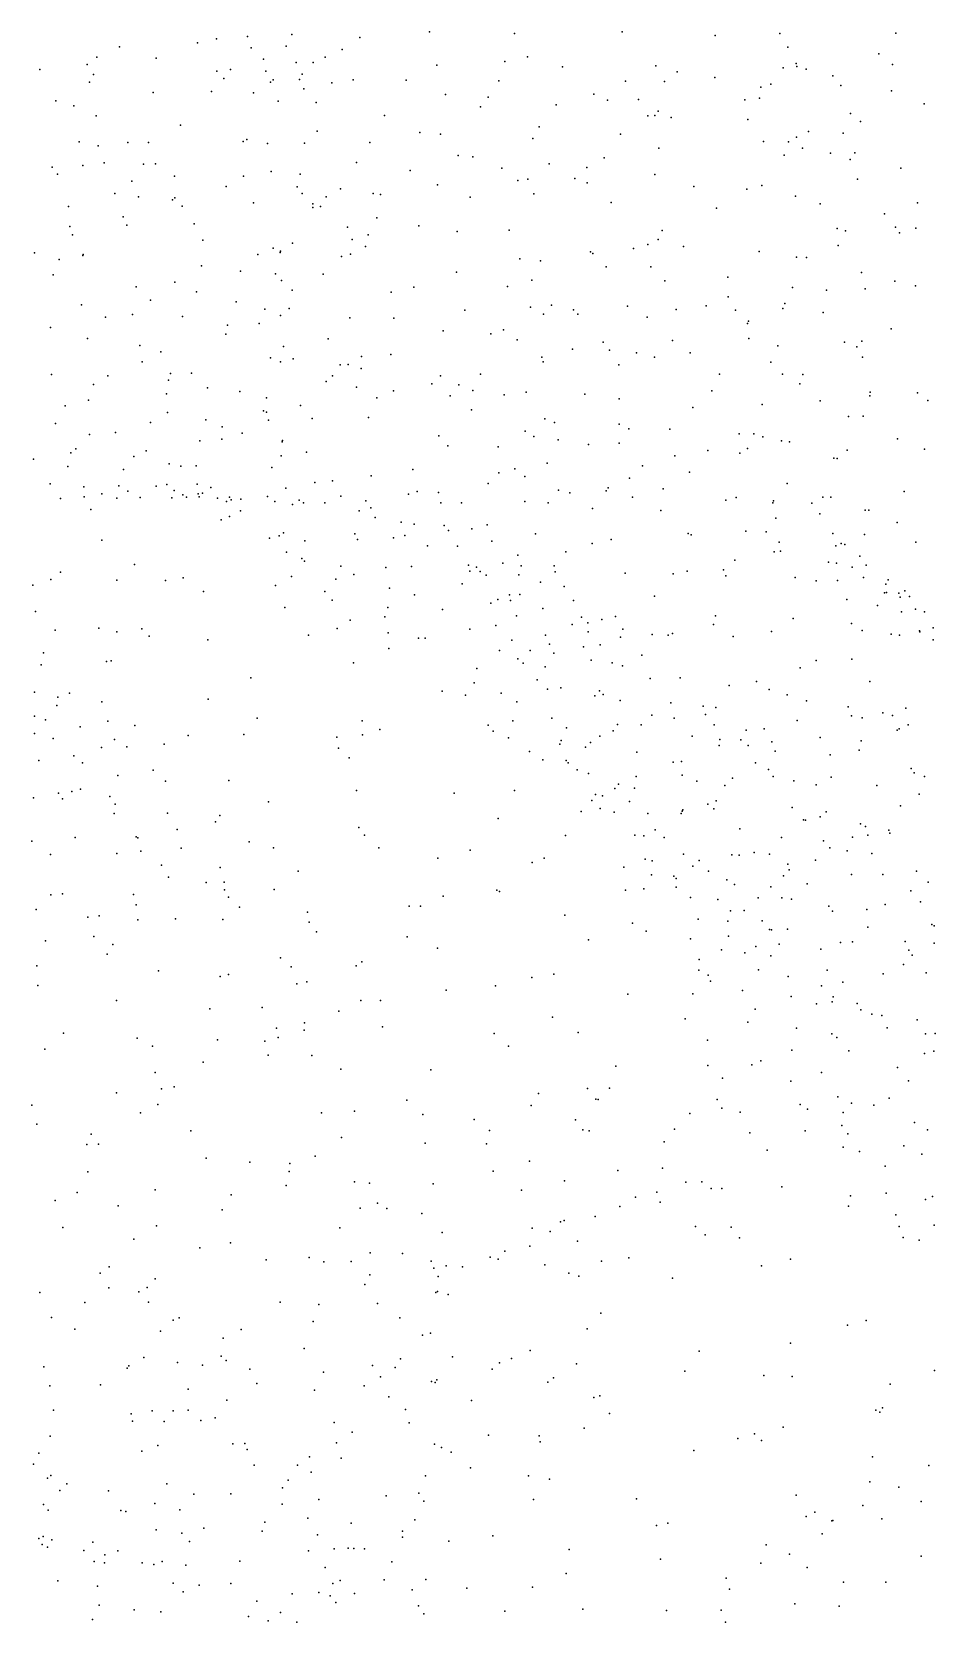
# Model space of a CAD drawing. Header units: metres. Extents: x -25 to 25, y -27.7 to 27.8.
# Drawn here: x -3.328 to -1.914, y -13.204 to -10.716 of the extents above; entities that cross this region are included whole.
import ezdxf

# ---------------------------------------------------------------- set-up
doc = ezdxf.new("R2010")
doc.units = ezdxf.units.M

msp = doc.modelspace()

# ---------------------------------------------------------------- linework, layer by layer
for p in [(-2.9212, -10.7205, 18.0944), (-2.7056, -10.7165, 17.4696), (-2.5727, -10.7189, 17.3255), (-2.4042, -10.7162, 21.5792), (-2.2586, -10.7218, -6.6188), (-2.1577, -10.7189, 21.7036), (-1.9758, -10.7181, 16.7801), (-3.191, -10.7396, 21.1076), (-3.069, -10.7336, 18.7063), (-3.0392, -10.7271, -11.2409), (-2.9908, -10.7236, 4.9868), (-2.9848, -10.7411, 18.5159), (-2.9303, -10.7389, 18.2714), (-2.8425, -10.7439, 17.7521), (-2.815, -10.7253, 10.8534), (-2.1448, -10.7402, 16.9397), (-3.2413, -10.7672, 5.1988), (-3.2266, -10.7558, 18.8908), (-3.1334, -10.7575, 18.7739), (-2.9654, -10.7588, -11.0859), (-2.9142, -10.7641, -10.1709), (-2.8877, -10.764, 17.9218), (-2.8689, -10.7557, 5.7763), (-2.6943, -10.7684, 21.4479), (-2.5881, -10.7624, -0.1216), (-2.5526, -10.7554, 21.5198), (-2.4976, -10.7709, 8.3311), (-2.3514, -10.7693, 17.1522), (-2.132, -10.766, 8.1654), (-2.131, -10.7704, 10.4961), (-2.0025, -10.7507, -6.5488), (-1.9813, -10.7674, 10.0091), (-3.3158, -10.775, 15.6686), (-3.2377, -10.795, -5.7616), (-3.2315, -10.7832, -5.5857), (-3.0388, -10.7778, 21.2149), (-3.0279, -10.7895, -9.3384), (-3.0174, -10.7752, 10.8171), (-2.9617, -10.7778, 18.4311), (-2.9545, -10.7949, -9.5933), (-2.9506, -10.7915, 21.2765), (-2.9093, -10.7909, 18.0379), (-2.905, -10.7827, -10.3526), (-2.8585, -10.796, 17.8217), (-2.8254, -10.7911, 5.0039), (-2.7422, -10.7921, 17.5557), (-2.5971, -10.7928, 10.8696), (-2.3991, -10.7934, 5.1979), (-2.3379, -10.7941, 5.729), (-2.3179, -10.7786, 21.5869), (-2.2593, -10.7877, 17.0818), (-2.152, -10.7728, 15.0023), (-2.1163, -10.7744, 21.7803), (-2.0745, -10.7853, 21.8644), (-3.138, -10.8114, 15.6499), (-3.0467, -10.8098, 18.6687), (-2.9813, -10.8115, 5.6589), (-2.9023, -10.8053, -6.3296), (-2.6809, -10.8145, 8.3791), (-2.6141, -10.8185, 21.4604), (-2.4486, -10.8138, 17.2648), (-2.3785, -10.8221, 0.0633), (-2.1892, -10.8198, 5.3254), (-2.1874, -10.8026, 17.0137), (-2.1714, -10.7981, 10.681), (-2.0622, -10.8002, 5.5954), (-1.9826, -10.8086, 22.0246), (-3.2905, -10.8244, 18.929), (-3.2625, -10.8321, 21.0129), (-2.9428, -10.8248, 18.3374), (-2.8829, -10.827, 21.3125), (-2.7761, -10.8469, 17.6586), (-2.6261, -10.8335, -6.5757), (-2.5074, -10.8302, 17.3292), (-2.4273, -10.8233, 15.2333), (-2.3481, -10.8406, 10.8334), (-2.212, -10.8225, 5.6377), (-2.047, -10.8442, 10.2356), (-1.9316, -10.8291, 16.746), (-3.2274, -10.8478, -5.3411), (-3.0954, -10.862, 21.1216), (-2.8818, -10.8717, 18.0204), (-2.5339, -10.8649, -0.2319), (-2.3639, -10.8474, 21.5443), (-2.3532, -10.8473, -0.914), (-2.3274, -10.8505, 8.2049), (-2.2078, -10.8533, -6.7087), (-2.1124, -10.8721, 5.4547), (-2.0312, -10.8567, 16.8462), (-3.2538, -10.8882, -8.9679), (-3.2243, -10.8944, -5.941), (-3.1781, -10.8895, 5.4394), (-3.1453, -10.8891, 8.3714), (-2.9975, -10.8878, 18.5365), (-2.9916, -10.8845, 21.1848), (-2.9595, -10.8908, 15.5885), (-2.9012, -10.8902, 18.2475), (-2.7991, -10.8895, 17.7579), (-2.721, -10.8736, 15.4696), (-2.6888, -10.8765, 5.0511), (-2.544, -10.883, 17.4011), (-2.4069, -10.8764, -6.7074), (-2.1829, -10.8879, 17.0395), (-2.144, -10.8884, 21.6907), (-2.1314, -10.8811, 14.8798), (-2.0583, -10.8745, 21.8723), (-3.2148, -10.9211, 10.6384), (-2.8199, -10.9209, 17.8681), (-2.661, -10.9097, 21.3775), (-2.6378, -10.9116, 17.5172), (-2.4324, -10.9132, 17.3197), (-2.3467, -10.8981, 15.0857), (-2.1508, -10.9091, -1.1155), (-2.1221, -10.8984, 8.041), (-2.078, -10.9063, 0.18), (-2.0474, -10.9161, 10.4422), (-2.0402, -10.9056, -6.6908), (-3.2961, -10.928, 20.9371), (-3.2882, -10.9389, -5.1319), (-3.2485, -10.9252, 18.9429), (-3.1535, -10.9232, -11.3938), (-3.1345, -10.9229, -9.1229), (-3.1046, -10.9422, 21.0513), (-2.9971, -10.9419, 8.3753), (-2.9538, -10.9349, 18.4442), (-2.9083, -10.9389, -10.1625), (-2.7358, -10.9333, 21.3244), (-2.5926, -10.9295, 15.3074), (-2.5518, -10.9465, 5.7999), (-2.5184, -10.9225, 8.2922), (-2.4782, -10.9457, -0.6143), (-2.4596, -10.9286, 10.9093), (-2.3532, -10.9392, 21.5202), (-2.0358, -10.9466, 14.6662), (-1.9683, -10.9294, 16.7719), (-3.1983, -10.969, 4.9215), (-3.1717, -10.9499, 18.8649), (-3.0238, -10.9582, 18.6215), (-2.9131, -10.9585, -9.9948), (-2.9053, -10.9692, -10.3355), (-2.8448, -10.9616, 18.053), (-2.7939, -10.9692, 5.9639), (-2.7826, -10.9708, 17.7938), (-2.6935, -10.9554, 17.6203), (-2.5674, -10.949, 21.3994), (-2.5423, -10.9697, 17.4644), (-2.4591, -10.9524, 5.237), (-2.2921, -10.9584, 0.0404), (-2.2089, -10.9626, 17.0918), (-2.1859, -10.9564, 21.6258), (-3.2707, -10.9897, 8.3363), (-3.161, -10.9741, 5.6389), (-3.1078, -10.9788, 18.7845), (-3.1044, -10.9758, 15.5724), (-3.0929, -10.9892, 5.8177), (-2.9813, -10.9838, -11.0736), (-2.8884, -10.9852, 21.1811), (-2.8882, -10.991, 18.3212), (-2.8762, -10.9894, 15.4835), (-2.8675, -10.9745, 18.2246), (-2.6421, -10.9749, 10.9011), (-2.4213, -10.9834, 21.4497), (-2.2567, -10.9922, 17.1666), (-2.133, -10.9733, 21.7261), (-2.0943, -10.9853, 21.8034), (-1.9419, -10.9835, 22.0408), (-3.2689, -11.0208, -5.822), (-3.1852, -11.0055, -6.0658), (-3.1796, -11.0187, 20.9552), (-3.0739, -11.0168, 21.0203), (-2.788, -11.0072, 17.871), (-2.7225, -11.0199, 17.7268), (-1.9934, -11.0011, 21.9703), (-3.2643, -11.0338, 18.9932), (-3.0604, -11.0419, -9.2359), (-2.8339, -11.022, 10.8434), (-2.8268, -11.0413, 18.1562), (-2.8015, -11.034, 17.9785), (-2.6626, -11.0284, 21.2856), (-2.5813, -11.0263, -6.6747), (-2.3479, -11.041, -6.7642), (-2.3414, -11.0271, -1.0837), (-2.0678, -11.0237, 16.8831), (-2.0547, -11.0277, 21.8799), (-1.9764, -11.022, 10.5406), (-1.9703, -11.0308, 7.8717), (-1.9447, -11.0232, 10.3406), (-3.3238, -11.0617, 4.9023), (-3.2485, -11.0662, 20.879), (-3.248, -11.0646, -11.4597), (-2.9746, -11.0644, 18.546), (-2.9503, -11.0549, -9.5314), (-2.9395, -11.0612, 18.4596), (-2.9389, -11.0595, 6.0314), (-2.9202, -11.0468, 21.1059), (-2.8433, -11.0675, 4.9827), (-2.8295, -11.064, 21.1539), (-2.8061, -11.052, -6.5314), (-2.4539, -11.0602, 21.3977), (-2.4501, -11.0629, 17.45), (-2.3866, -11.0554, 5.3605), (-2.3642, -11.0488, 5.5965), (-2.308, -11.0521, 17.2701), (-2.1896, -11.06, 17.1094), (-2.1314, -11.0686, 10.8641), (-2.1155, -11.0694, 21.7709), (-2.0661, -11.0505, 14.5185), (-3.2852, -11.0726, -5.5911), (-3.0627, -11.0823, 18.7523), (-3.0018, -11.0907, 18.6366), (-2.9466, -11.0948, -10.9417), (-2.872, -11.0955, 18.3557), (-2.6637, -11.0921, 17.7227), (-2.5643, -11.0716, 15.1027), (-2.5319, -11.0747, 17.5405), (-2.4295, -11.0841, 14.9129), (-2.3592, -11.0839, 17.3674), (-2.0299, -11.0929, 21.9275), (-3.2947, -11.0965, -5.3856), (-3.1648, -11.1151, 18.9548), (-3.1042, -11.1076, 18.8418), (-2.9376, -11.1054, 21.0365), (-2.9207, -11.1203, -9.9799), (-2.7305, -11.1158, 15.2248), (-2.5839, -11.1144, 17.64), (-2.5454, -11.1047, 5.7129), (-2.3376, -11.1058, 21.4935), (-2.2387, -11.1002, 21.5954), (-2.1378, -11.1161, 17.0235), (-2.0843, -11.1204, 0.1652), (-2.0238, -11.1184, 16.8327), (-1.9774, -11.1064, 21.9972), (-1.945, -11.1136, 16.7381), (-3.2504, -11.1433, 19.0712), (-3.1424, -11.1359, -9.135), (-3.0705, -11.1229, -11.1923), (-3.0083, -11.1385, 20.9551), (-2.7659, -11.1237, 21.1434), (-2.5146, -11.1438, 17.5937), (-2.3959, -11.1452, 21.4339), (-2.2726, -11.1451, 17.3079), (-2.2381, -11.131, -0.0152), (-2.1497, -11.1413, -1.2156), (-3.2131, -11.1627, 10.5442), (-3.1706, -11.1586, 20.8351), (-3.0922, -11.1614, 20.8776), (-2.9637, -11.1499, 15.3622), (-2.9387, -11.1602, -9.6515), (-2.9255, -11.1489, -10.4954), (-2.8306, -11.1635, 21.0564), (-2.7615, -11.1643, 18.1907), (-2.6507, -11.1514, 21.204), (-2.5479, -11.1468, 5.2603), (-2.5275, -11.158, 21.3388), (-2.4804, -11.1509, -6.7496), (-2.4734, -11.1579, -0.9748), (-2.3652, -11.1624, 14.7109), (-2.3195, -11.1506, -0.1808), (-2.2268, -11.1518, 8.0755), (-2.2067, -11.1689, 17.2122), (-2.1526, -11.1489, 21.7271), (-2.0899, -11.1555, 16.9216), (-3.2987, -11.179, -8.9526), (-3.0243, -11.1894, -11.0425), (-3.0219, -11.175, 18.7355), (-2.9726, -11.1726, 4.9621), (-2.6843, -11.1841, 17.9544), (-2.6099, -11.1886, 17.7673), (-2.5897, -11.1825, 8.292), (-2.2081, -11.1724, 21.649), (-1.9834, -11.1808, 16.7855), (-3.2409, -11.1959, 20.7386), (-3.1591, -11.2067, 19.0402), (-3.1263, -11.217, 4.9493), (-2.9341, -11.2083, 20.9383), (-2.8643, -11.1965, -6.4916), (-2.5684, -11.1979, 14.8557), (-2.4817, -11.2129, 11.008), (-2.4342, -11.2018, -0.4433), (-2.4242, -11.2143, 8.2067), (-2.3818, -11.2186, 17.5394), (-2.3252, -11.1991, 11.0381), (-2.2979, -11.2186, 21.5571), (-2.2059, -11.1962, -6.7785), (-2.1604, -11.2072, 17.1222), (-2.0562, -11.2017, 7.9436), (-2.0367, -11.2088, 21.9451), (-2.0292, -11.2003, -6.7408), (-3.1557, -11.2325, 20.7554), (-2.9545, -11.226, -10.6311), (-2.9392, -11.2327, -9.8245), (-2.9193, -11.2279, 18.5717), (-2.8458, -11.2372, 18.4596), (-2.833, -11.2364, 5.9622), (-2.8125, -11.243, 10.838), (-2.812, -11.2239, 18.3804), (-2.7662, -11.2212, 18.2963), (-2.5299, -11.225, 17.7163), (-2.5279, -11.2326, 5.4746), (-2.4095, -11.2372, 21.4221), (-2.3536, -11.2251, 21.4848), (-2.1716, -11.2331, 21.7224), (-2.0281, -11.2252, 10.9712), (-3.2971, -11.2521, -5.5548), (-3.2314, -11.2679, -11.3333), (-3.2094, -11.2546, 20.6838), (-3.1142, -11.2613, 8.3589), (-3.1109, -11.2509, 15.3393), (-3.0784, -11.2504, 20.7914), (-2.8674, -11.263, 20.9125), (-2.8577, -11.2544, 15.0903), (-2.702, -11.2671, 18.2357), (-2.6887, -11.2542, 21.0831), (-2.6599, -11.2683, 5.2398), (-2.6258, -11.2516, 10.9557), (-2.2519, -11.2518, -1.2855), (-2.1535, -11.2516, 0.0428), (-2.1261, -11.2669, 21.8229), (-2.1216, -11.2522, 17.0116), (-3.2397, -11.2922, -9.055), (-3.1176, -11.2824, -9.2189), (-3.0533, -11.273, 18.9156), (-3.0024, -11.2791, 15.2161), (-2.9608, -11.2889, 18.6804), (-2.82, -11.2721, 5.0562), (-2.7884, -11.289, 14.8472), (-2.7623, -11.278, 20.99), (-2.6732, -11.2855, 14.7429), (-2.6382, -11.2772, 18.0733), (-2.5891, -11.2841, 21.1764), (-2.5543, -11.2801, 17.8572), (-2.4628, -11.2832, 17.7239), (-2.4088, -11.2903, -1.2808), (-2.2639, -11.2779, 17.4373), (-2.0944, -11.2937, -1.298), (-2.0166, -11.2859, 14.3112), (-2.0159, -11.2798, 0.2396), (-1.9421, -11.2808, 22.0618), (-1.9257, -11.2931, 16.74), (-3.2758, -11.3014, 5.7093), (-3.1158, -11.3115, -6.1781), (-2.9658, -11.309, -6.3786), (-2.961, -11.311, -10.2258), (-2.9074, -11.3006, 20.8399), (-2.8011, -11.3196, 18.4883), (-2.6398, -11.3076, 5.741), (-2.2937, -11.304, 17.5342), (-2.1852, -11.2994, 8.0372), (-2.0502, -11.3181, 16.9102), (-2.0269, -11.3177, 21.9692), (-3.2912, -11.3287, 10.4087), (-3.1973, -11.3431, 20.5444), (-3.1425, -11.3272, 20.6248), (-3.0556, -11.3233, 19.0138), (-3.03, -11.3344, 20.7), (-2.9987, -11.3441, 18.8803), (-2.9578, -11.3238, -9.9796), (-2.8893, -11.321, 18.6085), (-2.5562, -11.341, -0.9401), (-2.5251, -11.3216, 17.9243), (-2.5102, -11.3274, 21.2929), (-2.4087, -11.3302, 11.0773), (-2.3936, -11.3372, 17.728), (-2.3297, -11.3379, 21.526), (-3.2591, -11.3685, 19.39), (-3.238, -11.346, 19.3075), (-3.0654, -11.3562, 19.0941), (-3.031, -11.3533, -10.8065), (-2.9365, -11.3576, 18.7344), (-2.9356, -11.3553, 14.9039), (-2.691, -11.3481, 21.0151), (-2.6773, -11.364, 18.3765), (-2.5985, -11.3657, 21.1115), (-2.5427, -11.3491, 18.1188), (-2.5045, -11.3544, 18.009), (-2.4569, -11.3617, 17.896), (-2.4089, -11.3599, 21.4214), (-2.2212, -11.3449, 21.6734), (-2.2083, -11.3682, 17.533), (-2.1982, -11.3453, 17.444), (-2.1843, -11.35, -0.0975), (-2.1547, -11.356, 17.3152), (-2.1421, -11.3577, 21.7983), (-1.9734, -11.3529, 16.8252), (-1.9309, -11.3691, 11.0894), (-3.3253, -11.3849, 20.3113), (-3.267, -11.3747, 20.4021), (-3.1684, -11.3805, 19.3519), (-3.1491, -11.3715, 19.2513), (-3.1132, -11.3921, 15.152), (-2.9377, -11.3793, 20.7013), (-2.8982, -11.3737, 8.3785), (-2.5214, -11.3909, 18.2217), (-2.322, -11.3794, 17.7074), (-2.2704, -11.371, 17.6269), (-2.2199, -11.3755, 14.3831), (-2.0731, -11.3834, 21.9165), (-2.0679, -11.3839, 16.9965), (-2.0521, -11.3707, 7.9499), (-3.2718, -11.396, 19.4694), (-3.1846, -11.4009, 20.4021), (-3.0947, -11.3956, 5.028), (-3.0711, -11.395, 20.5561), (-2.9523, -11.398, 18.8307), (-2.8576, -11.4187, -6.4484), (-2.7972, -11.4107, 18.5879), (-2.7317, -11.4008, 10.8905), (-2.5975, -11.4061, -1.254), (-2.5723, -11.4, 18.2941), (-2.5563, -11.4118, -0.7799), (-2.3929, -11.4143, 14.4911), (-2.3724, -11.3951, 17.8267), (-2.299, -11.4052, 21.5739), (-3.2992, -11.4231, 19.5614), (-3.2469, -11.4281, 20.1604), (-3.2464, -11.4437, 19.9851), (-3.2186, -11.4388, 20.0711), (-3.1918, -11.4262, 5.7924), (-3.1778, -11.4348, 19.639), (-3.1336, -11.427, -11.0097), (-3.1169, -11.4246, 19.4925), (-3.1053, -11.434, 20.3307), (-3.0919, -11.4407, 19.5928), (-3.0863, -11.444, 19.7335), (-3.0692, -11.4238, 19.3478), (-3.0677, -11.4391, -10.6556), (-3.0664, -11.4439, 19.9169), (-3.0609, -11.4377, 14.9562), (-3.0482, -11.4291, 20.4257), (-3.0189, -11.4443, 20.3194), (-2.9594, -11.4431, 19.9473), (-2.9305, -11.4301, 20.5531), (-2.885, -11.4212, 20.6265), (-2.8443, -11.4426, 19.9577), (-2.7388, -11.4396, 5.3284), (-2.7251, -11.4354, 20.8335), (-2.6915, -11.4369, 20.915), (-2.6138, -11.4227, 14.597), (-2.504, -11.4332, -1.376), (-2.4859, -11.4376, 21.3191), (-2.4295, -11.4345, 8.225), (-2.4259, -11.4297, 18.1697), (-2.3883, -11.444, 21.4576), (-2.3398, -11.4314, 17.9388), (-2.1459, -11.4227, 17.4365), (-2.0903, -11.4442, 11.2469), (-2.0777, -11.4443, 17.0962), (-1.963, -11.4355, 16.8561), (-3.2832, -11.4464, 19.7739), (-3.2356, -11.4634, 5.0706), (-3.1951, -11.4457, 19.8751), (-3.1586, -11.4447, 10.5316), (-3.1088, -11.4454, 20.0539), (-3.0373, -11.4455, 20.225), (-3.0235, -11.451, -10.0599), (-3.0162, -11.4482, -6.2729), (-3.0015, -11.4654, 19.2203), (-3.001, -11.4473, 20.0619), (-2.9477, -11.4512, 20.1299), (-2.92, -11.4558, 20.2374), (-2.9097, -11.4491, 20.0434), (-2.9029, -11.4533, 20.4204), (-2.8694, -11.4533, 19.824), (-2.8161, -11.4658, 20.4189), (-2.8054, -11.45, 20.6104), (-2.7975, -11.4611, 20.1334), (-2.6878, -11.4528, 8.354), (-2.6555, -11.4528, -1.0173), (-2.5567, -11.4511, -6.6348), (-2.5201, -11.4529, 11.0635), (-2.4505, -11.462, 18.3011), (-2.3435, -11.4648, 18.1873), (-2.2422, -11.4489, -6.7173), (-2.2258, -11.4445, 17.7996), (-2.1685, -11.4531, -1.411), (-2.1672, -11.45, 17.6907), (-2.1072, -11.4538, 17.3507), (-2.0239, -11.4643, 0.238), (-2.0181, -11.4647, 16.9457), (-3.0317, -11.4794, 8.4031), (-3.0188, -11.4746, -9.7935), (-2.791, -11.4759, 19.7642), (-2.7499, -11.4834, 20.5126), (-2.7297, -11.4864, 20.2881), (-2.6828, -11.4886, 18.5602), (-2.6395, -11.4937, 20.0914), (-2.6155, -11.4877, 19.9734), (-2.1638, -11.4769, 17.8771), (-2.0947, -11.4702, 0.0675), (-1.974, -11.4837, 22.033), (-3.2184, -11.5115, -9.1904), (-2.9562, -11.5085, 19.3383), (-2.9412, -11.5046, 19.4422), (-2.9344, -11.5, 19.5322), (-2.9009, -11.5125, 18.9205), (-2.8226, -11.5015, 14.6663), (-2.8187, -11.5102, 19.6618), (-2.7619, -11.5079, 5.876), (-2.7444, -11.5044, 18.6459), (-2.6759, -11.4962, 20.7753), (-2.608, -11.5131, 20.9491), (-2.5397, -11.5016, 21.2308), (-2.451, -11.5168, 21.3591), (-2.4212, -11.5102, 18.3769), (-2.3011, -11.5011, -0.3407), (-2.2961, -11.5033, 21.5821), (-2.2107, -11.4975, 21.6973), (-2.1787, -11.4983, 18.0323), (-2.1587, -11.5145, -0.104), (-2.0747, -11.5008, 17.5458), (-2.0615, -11.5164, 17.314), (-2.056, -11.518, 17.1941), (-2.025, -11.5027, 17.0359), (-1.9448, -11.5147, 16.8996), (-2.9295, -11.53, 19.1315), (-2.9054, -11.5402, 5.1316), (-2.7087, -11.5203, 5.5009), (-2.662, -11.5207, -0.8286), (-2.5675, -11.5347, 20.0468), (-2.4925, -11.5295, 18.4682), (-2.2279, -11.5426, 8.1139), (-2.1665, -11.5296, 18.1556), (-2.1566, -11.5284, 21.7675), (-2.0697, -11.5201, 17.7814), (-2.0321, -11.5367, 17.6505), (-3.2835, -11.5615, -5.8028), (-3.1675, -11.5493, 8.4249), (-2.922, -11.5683, -6.3193), (-2.9016, -11.5443, 19.0428), (-2.8444, -11.552, 18.867), (-2.8244, -11.5652, 5.2938), (-2.7743, -11.5542, -6.4633), (-2.7338, -11.5527, 18.7239), (-2.6448, -11.5504, 18.6051), (-2.6426, -11.5601, 20.5803), (-2.6324, -11.5539, 10.9857), (-2.6264, -11.5603, 20.4634), (-2.6173, -11.5664, 20.7639), (-2.5911, -11.5473, 20.2454), (-2.5662, -11.5659, 19.8639), (-2.5625, -11.5516, 21.1237), (-2.5106, -11.5517, -0.565), (-2.5091, -11.5609, 8.2983), (-2.3994, -11.5633, 21.4192), (-2.3244, -11.5642, 18.4005), (-2.3027, -11.56, -1.5318), (-2.2454, -11.5581, 21.6312), (-2.2419, -11.5672, 18.347), (-2.0815, -11.5458, 18.0155), (-2.0686, -11.5473, -6.6213), (-2.0443, -11.5536, 17.8826), (-2.0224, -11.5508, 11.3974), (-3.3268, -11.5816, 15.3025), (-3.2986, -11.5732, 10.2551), (-3.1952, -11.5738, -11.0385), (-3.1192, -11.5744, -10.1893), (-3.0914, -11.5704, 14.7899), (-3.0596, -11.592, -6.1596), (-2.9468, -11.5823, 5.9671), (-2.8697, -11.5918, 19.338), (-2.8521, -11.5725, 19.4615), (-2.7685, -11.5865, 19.5771), (-2.6546, -11.5799, 19.7141), (-2.5322, -11.5773, 20.1598), (-2.4952, -11.5837, 18.5427), (-2.1337, -11.5701, 18.2529), (-2.1005, -11.5751, 21.8377), (-2.0671, -11.5745, 18.1176), (-2.0265, -11.5701, -1.479), (-1.9915, -11.5805, 17.1215), (-1.9905, -11.5932, 17.4262), (-1.9878, -11.5733, 17.7148), (-1.9619, -11.5906, 22.0023), (-2.9323, -11.6166, 10.6838), (-2.8583, -11.6055, 19.1585), (-2.7708, -11.617, 18.8884), (-2.729, -11.597, 18.8052), (-2.61, -11.6098, -6.5298), (-2.5987, -11.6045, 20.6632), (-2.5806, -11.5968, 20.3919), (-2.579, -11.6059, -1.554), (-2.5643, -11.5965, 18.6047), (-2.4806, -11.606, 19.9111), (-2.3538, -11.5992, 18.4888), (-2.0524, -11.6045, 18.2254), (-2.0048, -11.6135, 8.009), (-1.9936, -11.5939, 17.3191), (-1.9711, -11.5941, 17.574), (-1.9691, -11.6008, -6.5155), (-1.9545, -11.5995, 17.7926), (-3.3225, -11.6231, 10.0968), (-2.8299, -11.6367, 19.2787), (-2.7756, -11.6315, 19.4696), (-2.6855, -11.62, 19.6167), (-2.5695, -11.6296, 21.0492), (-2.5286, -11.6186, 21.1874), (-2.4824, -11.6432, 11.1789), (-2.4681, -11.6319, 20.1816), (-2.4579, -11.6408, 18.6191), (-2.4358, -11.6353, 20.0544), (-2.4145, -11.6311, -6.5851), (-2.258, -11.63, 21.5893), (-2.1365, -11.6342, 18.3951), (-2.0455, -11.6417, 0.1824), (-1.9673, -11.6238, 18.1062), (-1.9449, -11.6194, 17.9715), (-1.9313, -11.6236, 17.0671), (-3.2914, -11.6521, -11.3031), (-3.2231, -11.6489, 14.9877), (-3.1951, -11.6547, -10.668), (-3.156, -11.65, 5.1334), (-3.1444, -11.6615, -9.9484), (-3.0528, -11.6673, 8.4757), (-2.8952, -11.6603, -1.1374), (-2.8505, -11.6498, -0.961), (-2.7705, -11.6563, 8.4248), (-2.7229, -11.6648, 18.9511), (-2.7126, -11.6647, 14.6576), (-2.6425, -11.6505, 18.7905), (-2.6021, -11.6447, 19.6675), (-2.5769, -11.6679, 20.8648), (-2.5244, -11.6603, 18.6957), (-2.4572, -11.655, -1.655), (-2.4069, -11.6631, 19.8779), (-2.4034, -11.6509, 21.3892), (-2.3573, -11.6591, -0.3605), (-2.3323, -11.6599, 8.25), (-2.3252, -11.6576, 21.5011), (-2.2612, -11.6435, 11.4093), (-2.2307, -11.6624, 18.5213), (-2.1704, -11.6543, 21.6902), (-2.0286, -11.6525, 14.2746), (-1.9833, -11.6584, 21.9536), (-1.9703, -11.6602, 18.2548), (-1.9387, -11.6532, 17.1584), (-1.9384, -11.6547, 17.2689), (-1.9175, -11.6671, 17.4132), (-1.9173, -11.6485, 17.5349), (-3.31, -11.6879, -5.8912), (-2.7696, -11.681, 19.1807), (-2.5962, -11.6838, -0.5636), (-2.5481, -11.6838, 20.565), (-2.5177, -11.674, 20.4342), (-2.5111, -11.688, 19.6797), (-2.4646, -11.6785, 21.2932), (-2.4386, -11.6752, 19.7828), (-2.3734, -11.6913, 20.0963), (-3.3136, -11.7065, -9.219), (-3.2115, -11.7014, 8.4882), (-3.204, -11.7003, -10.1248), (-2.8245, -11.7035, 5.4049), (-2.6316, -11.7123, 18.8963), (-2.5673, -11.6972, 20.7783), (-2.5592, -11.7039, 20.9765), (-2.5246, -11.7096, 21.1214), (-2.4525, -11.6994, 18.7284), (-2.4197, -11.7035, 20.2531), (-2.4037, -11.7078, 11.3077), (-2.1254, -11.7114, 8.1452), (-2.1008, -11.6995, 18.4543), (-2.0449, -11.6978, 21.8556), (-2.9853, -11.727, -6.1522), (-2.6358, -11.7347, 8.4065), (-2.5373, -11.7298, 19.5997), (-2.5001, -11.7424, 18.8232), (-2.3604, -11.7277, 19.797), (-2.3134, -11.7266, 20.0083), (-2.2368, -11.7389, 18.6038), (-2.1939, -11.7327, 21.6095), (-2.0168, -11.7326, 18.3891), (-3.3242, -11.749, -8.4356), (-3.2876, -11.7573, -10.3227), (-3.2692, -11.7508, 5.6705), (-3.2185, -11.7643, -9.7407), (-3.0521, -11.76, -1.0443), (-2.6857, -11.7474, 19.1832), (-2.6495, -11.754, 19.0484), (-2.5937, -11.7507, 19.5144), (-2.5689, -11.7643, -1.7479), (-2.5212, -11.7443, 20.6511), (-2.4471, -11.7551, 20.403), (-2.4396, -11.7471, 19.666), (-2.4338, -11.7528, 14.5343), (-2.4072, -11.7625, 18.7768), (-2.3282, -11.7658, 18.6911), (-2.1741, -11.745, 11.5947), (-2.1461, -11.7532, -6.4763), (-2.1159, -11.7627, 21.6723), (-3.3241, -11.7868, 15.0199), (-3.289, -11.7703, -11.4687), (-2.9753, -11.79, -0.8272), (-2.5144, -11.79, 20.9788), (-2.3579, -11.7853, 20.2646), (-2.3231, -11.7901, 19.7387), (-2.2772, -11.7712, 19.877), (-2.2739, -11.7841, -0.1761), (-2.2578, -11.7734, 21.4976), (-2.0505, -11.772, 18.4552), (-2.0452, -11.7862, 11.7217), (-2.0285, -11.7893, 8.7115), (-1.9961, -11.7816, 8.2869), (-1.981, -11.7857, 8.5603), (-1.9602, -11.774, 21.8892), (-3.324, -11.8137, -10.181), (-3.3065, -11.7927, -10.4923), (-3.2524, -11.8037, 9.6551), (-3.2093, -11.7946, -6.0386), (-3.1671, -11.8015, 10.2219), (-3.0834, -11.817, -1.2801), (-2.9963, -11.8152, -1.412), (-2.8113, -11.7939, 5.8843), (-2.8106, -11.8161, 14.717), (-2.7833, -11.8075, 5.6305), (-2.6142, -11.801, 19.1357), (-2.6059, -11.8101, 19.2342), (-2.5753, -11.7939, 19.0208), (-2.4913, -11.8051, 21.069), (-2.4184, -11.8097, -6.4493), (-2.4116, -11.8, 21.2693), (-2.3743, -11.8002, 19.666), (-2.2602, -11.8005, 20.1029), (-2.2104, -11.8086, 19.9808), (-2.1822, -11.8065, 18.6187), (-2.1301, -11.7933, 8.4787), (-1.9737, -11.8089, 8.944), (-1.9706, -11.8065, 18.396), (-1.9566, -11.8005, -6.2757), (-3.2947, -11.8218, -9.5747), (-3.2193, -11.8356, -10.8177), (-3.1987, -11.8232, 9.8254), (-3.1796, -11.8345, -11.5849), (-3.121, -11.8305, 5.8795), (-2.8506, -11.8198, -1.5755), (-2.8481, -11.837, -0.6521), (-2.5823, -11.8205, 19.3413), (-2.5491, -11.8421, 14.6043), (-2.5017, -11.8305, 20.841), (-2.4999, -11.825, 11.2285), (-2.4618, -11.8354, 18.9508), (-2.4538, -11.8278, 21.1411), (-2.4391, -11.8183, 19.5751), (-2.2945, -11.8181, 8.5476), (-2.2523, -11.8325, 18.688), (-2.2515, -11.8232, 19.8112), (-2.2183, -11.8236, -0.0134), (-2.2071, -11.8326, 19.8868), (-2.1698, -11.8267, 21.5545), (-2.1647, -11.8415, 8.8604), (-2.0945, -11.8204, 18.5342), (-2.0334, -11.8397, 21.7039), (-2.0303, -11.8256, -1.7483), (-3.3173, -11.8561, -9.9055), (-3.2626, -11.849, 14.8541), (-3.2489, -11.86, -11.8391), (-2.8314, -11.8521, 5.4674), (-2.5282, -11.8551, 19.1551), (-2.4921, -11.8563, -1.8714), (-2.489, -11.8597, 8.5532), (-2.3812, -11.843, 20.4242), (-2.3246, -11.8585, 21.3387), (-2.3115, -11.8579, 20.3089), (-2.1957, -11.8598, -6.3684), (-2.0787, -11.8475, 14.2539), (-3.1934, -11.8797, -10.9666), (-3.138, -11.8712, -11.3962), (-3.1187, -11.8886, 5.1933), (-3.02, -11.8872, 14.7513), (-2.4745, -11.8707, 20.9428), (-2.4568, -11.8763, 20.7401), (-2.3825, -11.8809, 18.9253), (-2.3101, -11.8793, -1.901), (-2.2873, -11.8885, 14.3984), (-2.2317, -11.8838, 20.2359), (-2.1754, -11.8702, 20.0907), (-2.1679, -11.8814, 18.6555), (-2.1358, -11.8879, 19.8776), (-2.0772, -11.882, 21.6097), (-1.9518, -11.8687, 21.7804), (-1.947, -11.8753, 11.8202), (-1.931, -11.8811, 18.4009), (-3.3255, -11.9145, 9.3434), (-3.2865, -11.907, 5.3351), (-3.2803, -11.9161, -8.9948), (-3.2656, -11.9048, -8.288), (-3.2522, -11.901, -1.074), (-3.2062, -11.9125, -8.6769), (-2.82, -11.9031, 5.7476), (-2.6669, -11.9072, 10.937), (-2.5728, -11.9033, 11.0861), (-2.4462, -11.9091, 19.3554), (-2.435, -11.9114, 8.7195), (-2.4155, -11.9, 19.4454), (-2.4102, -11.8934, 19.0155), (-2.3848, -11.8996, 21.199), (-2.2438, -11.895, 21.4056), (-2.1004, -11.8942, 11.8188), (-2.0054, -11.8954, 18.4941), (-1.9396, -11.9086, -5.8807), (-3.1991, -11.939, -0.864), (-3.1979, -11.9244, 5.7846), (-3.1158, -11.9387, 9.8875), (-3.0339, -11.9419, -11.6261), (-2.9576, -11.9207, 5.2922), (-2.4685, -11.9361, -6.2779), (-2.4517, -11.9187, 20.8443), (-2.4388, -11.9313, 19.2598), (-2.4166, -11.9369, 19.1205), (-2.3926, -11.92, 11.4853), (-2.3642, -11.9391, 19.5137), (-2.3121, -11.939, 20.465), (-2.3101, -11.9354, 21.275), (-2.3092, -11.9335, 18.8627), (-2.2702, -11.9245, 19.6427), (-2.2606, -11.9316, 9.0447), (-2.2572, -11.9192, 18.7933), (-2.1383, -11.9296, 20.1949), (-2.0852, -11.9364, 21.5356), (-1.9686, -11.9271, -5.4866), (-3.1007, -11.9642, -11.1853), (-3.0409, -11.9523, -6.1284), (-2.8165, -11.9611, 8.6812), (-2.5981, -11.9467, 8.7147), (-2.3526, -11.9647, 18.9901), (-2.22, -11.963, 0.094), (-2.1205, -11.9487, 9.187), (-2.1174, -11.9493, 19.8), (-2.0945, -11.9442, -6.1349), (-2.0314, -11.955, 20.0563), (-2.0236, -11.9593, -1.8916), (-1.9871, -11.9651, 21.6014), (-3.3282, -11.9821, -6.1761), (-3.2604, -11.9768, -10.7455), (-3.1646, -11.9753, -1.4396), (-3.162, -11.9771, -11.9946), (-2.9879, -11.9832, 5.8386), (-2.8075, -11.9729, -1.739), (-2.4929, -11.9732, 8.8808), (-2.3843, -11.9731, 20.7455), (-2.3704, -11.9738, 19.4364), (-2.3385, -11.9767, 20.6267), (-2.155, -11.9767, 20.2857), (-2.0889, -11.982, 18.618), (-2.044, -11.9762, 19.8662), (-2.02, -11.9731, 9.3062), (-1.9853, -11.9697, 19.9778), (-3.2987, -12.003, -12.1123), (-3.1949, -12.0018, -8.8476), (-3.1578, -11.9978, 14.7482), (-3.0945, -11.9934, 9.6605), (-2.9498, -11.9926, 10.529), (-2.7848, -11.9925, -6.1568), (-2.6926, -12.0091, 8.8582), (-2.6422, -11.9966, -1.8938), (-2.5452, -12.0155, -0.2529), (-2.5261, -12.0089, 9.0302), (-2.3683, -12.0105, 20.8576), (-2.3574, -12.0129, 19.0642), (-2.3082, -12.0028, 18.9261), (-2.2835, -12.0128, -6.1384), (-2.2328, -12.0039, 20.436), (-2.2211, -12.004, 18.7991), (-2.1974, -12.0001, 20.3593), (-2.1734, -12.0024, 21.3529), (-2.1016, -12.0118, 21.4076), (-2.079, -11.9926, 20.2421), (-2.0522, -11.9973, 21.4755), (-2.0136, -12.0014, 20.1571), (-3.125, -12.0199, -10.9986), (-3.1145, -12.0384, 5.2424), (-3.0336, -12.0233, 10.3586), (-2.9111, -12.0292, 5.6463), (-2.4015, -12.0231, 9.2659), (-2.3582, -12.0352, 19.3683), (-2.3234, -12.0372, 19.4694), (-2.3197, -12.0407, 21.0308), (-2.2935, -12.0216, 19.5502), (-2.2692, -12.029, 9.3691), (-2.1517, -12.0363, 19.7039), (-2.1447, -12.0184, 18.7009), (-2.1428, -12.0271, -5.9567), (-2.0451, -12.0342, 9.4476), (-1.9962, -12.0346, 12.1194), (-1.9437, -12.0291, 18.488), (-3.2799, -12.0647, 5.4923), (-3.1692, -12.0657, -8.3875), (-3.0554, -12.0472, 10.14), (-3.0269, -12.0467, 8.7926), (-3.0267, -12.0586, -11.9685), (-2.9487, -12.0578, -1.6936), (-2.6002, -12.059, -6.1134), (-2.5962, -12.061, 9.2148), (-2.3988, -12.0591, -0.0106), (-2.3705, -12.0569, 11.6394), (-2.3199, -12.0541, 20.7954), (-2.2406, -12.0429, 21.1985), (-2.2286, -12.0502, 20.5373), (-2.1715, -12.0538, 11.9759), (-2.1147, -12.0488, 20.3623), (-1.9525, -12.0599, -5.1909), (-1.9255, -12.0466, 20.1576), (-3.3215, -12.0894, -10.5962), (-3.2983, -12.0664, 14.7649), (-3.165, -12.0818, 5.7107), (-3.0206, -12.0699, 9.8805), (-3.0029, -12.0853, -11.1799), (-2.7378, -12.084, 9.1001), (-2.7199, -12.0841, 10.8296), (-2.6846, -12.0684, 14.6672), (-2.2974, -12.0704, 20.9519), (-2.2546, -12.0735, 20.6652), (-2.2348, -12.0911, 19.5732), (-2.2132, -12.0908, 21.1325), (-2.1912, -12.0711, -5.8102), (-2.1545, -12.0709, 20.4466), (-2.139, -12.0729, 14.1849), (-2.0809, -12.0839, 18.6469), (-2.0215, -12.0891, 18.5865), (-1.9927, -12.0814, 21.4076), (-1.9371, -12.077, 19.8794), (-3.2405, -12.1013, 8.889), (-3.2228, -12.0993, -9.0148), (-3.1623, -12.1055, -12.1583), (-3.1035, -12.1039, -6.2144), (-3.0294, -12.1047, -0.5851), (-2.8969, -12.0936, -11.7605), (-2.8943, -12.1089, 8.9906), (-2.4942, -12.0982, -2.0119), (-2.3878, -12.1105, 9.526), (-2.2851, -12.1042, 11.8612), (-2.2389, -12.1073, -5.6047), (-2.1849, -12.1067, 9.5553), (-2.0749, -12.0917, -5.3132), (-1.9198, -12.1125, 12.235), (-1.9161, -12.1149, 18.4978), (-3.3065, -12.1384, -0.8166), (-3.2311, -12.1313, -8.1577), (-2.8824, -12.124, -0.4518), (-2.7407, -12.1321, -1.8956), (-2.4571, -12.1364, -5.8856), (-2.3668, -12.1229, 14.4146), (-2.2974, -12.1349, 19.3757), (-2.2378, -12.1311, 20.8936), (-2.1738, -12.1207, 18.8053), (-2.1704, -12.1208, -2.0132), (-2.1453, -12.1201, 19.6582), (-2.0624, -12.1407, 20.4963), (-2.0438, -12.14, 21.2522), (-2.0197, -12.1166, 20.3966), (-1.9615, -12.1392, 19.8118), (-3.2102, -12.1593, 9.0833), (-3.2012, -12.1439, -1.6083), (-2.9389, -12.1649, 9.14), (-2.6932, -12.1498, -0.2462), (-2.2486, -12.1521, 18.9779), (-2.2121, -12.1571, 20.8048), (-2.1952, -12.1472, 21.0417), (-2.1715, -12.1618, 12.1319), (-2.1586, -12.1435, 20.6261), (-2.0934, -12.1512, 18.6995), (-1.9554, -12.153, 21.3022), (-1.9504, -12.1604, 20.4173), (-1.9158, -12.1417, 14.0383), (-3.3204, -12.1774, -6.311), (-3.1301, -12.1849, -8.6476), (-2.9224, -12.1791, 9.6065), (-2.8203, -12.1774, 10.6677), (-2.8116, -12.1711, 9.4216), (-2.5114, -12.1906, 11.3284), (-2.284, -12.1842, 19.2782), (-2.2838, -12.1676, 9.6584), (-2.191, -12.1836, 18.8835), (-2.0836, -12.1839, 20.6084), (-1.9956, -12.1897, 20.5126), (-1.9639, -12.175, 18.575), (-1.9282, -12.1881, 0.0956), (-3.319, -12.2082, 14.6748), (-3.0333, -12.1941, -12.1432), (-3.0205, -12.1908, 5.4475), (-2.9134, -12.2054, 10.5307), (-2.8976, -12.2024, -11.2659), (-2.6797, -12.2152, 10.9323), (-2.6023, -12.2086, -2.0024), (-2.5456, -12.1955, 14.5295), (-2.2696, -12.1921, 19.0908), (-2.2659, -12.2014, -5.4213), (-2.1444, -12.194, 20.7688), (-2.0924, -12.2084, 21.0059), (-2.059, -12.2031, 19.6673), (-3.1954, -12.2317, 5.4962), (-2.8134, -12.2317, -11.4926), (-2.7824, -12.2317, -6.072), (-2.3953, -12.2216, -5.5805), (-2.2938, -12.2211, 11.9774), (-2.2157, -12.2161, 19.4469), (-2.1397, -12.2255, 19.5678), (-2.1, -12.2369, 12.3812), (-2.0756, -12.2339, 20.8124), (-2.0738, -12.2257, 18.7358), (-2.0363, -12.2361, 20.7065), (-3.0495, -12.2444, -1.76), (-2.9677, -12.2424, 14.6442), (-2.8478, -12.2485, -1.8779), (-2.5133, -12.2575, 9.8069), (-2.3055, -12.2604, 14.2104), (-2.1961, -12.2453, 18.9946), (-2.0306, -12.2463, 20.925), (-2.0137, -12.253, 18.6807), (-1.9976, -12.2548, 21.0059), (-1.9427, -12.2617, 20.6487), (-3.2785, -12.2825, -9.202), (-2.9454, -12.275, 10.3622), (-2.9425, -12.2892, 10.1745), (-2.9019, -12.2778, -12.0766), (-2.9015, -12.2663, 9.9514), (-2.7791, -12.2726, -11.7822), (-2.6048, -12.2834, -0.1258), (-2.4733, -12.2816, 0.0128), (-2.2078, -12.2655, 19.3753), (-2.1312, -12.2749, -2.0135), (-2.0763, -12.2838, 19.5889), (-2.0684, -12.2897, -5.1577), (-1.9895, -12.2745, 20.8138), (-1.9294, -12.2836, 20.8807), (-1.9143, -12.283, 20.7646), (-3.308, -12.3078, -10.5355), (-3.1634, -12.2906, 14.594), (-3.1393, -12.3032, -0.5991), (-3.0375, -12.2929, -10.8788), (-2.9637, -12.2951, -6.2176), (-2.5821, -12.3028, 11.1662), (-2.2707, -12.2934, 9.8936), (-2.1389, -12.309, 18.9122), (-2.0494, -12.3102, 13.8783), (-1.931, -12.3146, 19.6879), (-1.9165, -12.311, 15.933), (-3.0602, -12.3279, -12.275), (-2.9582, -12.3173, -0.4544), (-2.89, -12.3178, -11.1503), (-2.8443, -12.339, 10.6352), (-2.414, -12.3341, 9.9341), (-2.2701, -12.333, -5.3228), (-2.2014, -12.3321, 15.7816), (-2.187, -12.3259, 19.1126), (-1.9731, -12.3365, 15.4502), (-3.1351, -12.3443, -8.4624), (-2.7039, -12.34, -2.0074), (-2.247, -12.3532, 15.6323), (-2.1403, -12.358, 19.0324), (-2.0924, -12.3443, 12.6014), (-1.9559, -12.357, 18.7049), (-3.1957, -12.3761, -8.1852), (-3.125, -12.3699, -8.6829), (-3.1055, -12.3664, 5.4116), (-2.741, -12.3877, -11.4604), (-2.535, -12.3769, -5.7641), (-2.4584, -12.369, -2.1035), (-2.4452, -12.3861, 14.2621), (-2.442, -12.3866, 15.8854), (-2.4241, -12.3685, 11.8229), (-2.2555, -12.3864, 12.3575), (-2.0667, -12.3823, 19.4782), (-1.9866, -12.3845, 19.5864), (-3.3282, -12.3952, -7.9005), (-3.158, -12.4073, -8.9697), (-3.1311, -12.3941, -6.3456), (-2.8747, -12.4075, -1.9447), (-2.8232, -12.4046, -6.1368), (-2.7164, -12.41, -11.6223), (-2.5469, -12.396, 11.3621), (-2.2984, -12.4083, 16.1354), (-2.2481, -12.3999, 15.4474), (-2.2194, -12.4063, 10.0086), (-2.1257, -12.3942, 19.2182), (-2.1141, -12.4016, 19.3124), (-2.0582, -12.4066, 18.9064), (-2.0455, -12.3924, 13.7452), (-2.0106, -12.3951, 12.7402), (-3.3201, -12.425, -6.3814), (-3.0792, -12.4352, 14.4763), (-2.6357, -12.4179, 10.0347), (-2.6116, -12.4347, 15.8688), (-2.4773, -12.4182, 16.0792), (-2.4658, -12.4339, -5.5335), (-2.4558, -12.4356, -0.0088), (-2.3225, -12.4329, 13.9632), (-2.2042, -12.4384, 12.677), (-2.1177, -12.4356, -1.9604), (-2.0605, -12.4269, 19.3768), (-1.9467, -12.4224, 18.7774), (-1.9266, -12.4341, 10.0161), (-3.2419, -12.457, -1.8112), (-3.2351, -12.4408, -9.1967), (-3.2237, -12.4564, -12.4064), (-2.8435, -12.4458, 14.4638), (-2.7123, -12.4545, -11.7706), (-2.6168, -12.456, 15.6739), (-2.3385, -12.4529, 12.148), (-2.0585, -12.4609, 19.2256), (-2.0513, -12.4401, 16.2855), (-1.9635, -12.4591, 19.5169), (-3.0552, -12.4782, -1.8894), (-2.987, -12.4843, -6.2692), (-2.9241, -12.4863, -12.2268), (-2.8848, -12.4751, 10.411), (-2.5493, -12.4828, 11.5324), (-2.1773, -12.4656, 15.1966), (-2.0329, -12.4678, 19.0268), (-1.9352, -12.4721, -1.769), (-3.2403, -12.4996, 14.3742), (-2.9256, -12.4993, -10.9649), (-2.6061, -12.4983, 16.1775), (-2.4947, -12.5138, 14.0798), (-2.4112, -12.4973, 16.2976), (-2.341, -12.494, -5.291), (-1.9924, -12.4906, 18.9537), (-3.2572, -12.5321, -8.0543), (-3.1349, -12.5278, -8.5347), (-3.0163, -12.5355, -10.81), (-2.93, -12.5208, -0.4743), (-2.8229, -12.5153, 10.6148), (-2.7996, -12.5173, 10.2278), (-2.7, -12.5183, -6.0109), (-2.5618, -12.5285, 15.4302), (-2.3501, -12.5313, 12.7841), (-2.3047, -12.516, 12.474), (-2.2797, -12.5152, 13.0202), (-2.2648, -12.5254, 13.4663), (-2.2485, -12.5254, 13.243), (-2.1541, -12.5231, -5.1022), (-2.047, -12.537, 13.2977), (-1.9911, -12.533, 19.1192), (-1.9184, -12.5382, 19.3695), (-3.2917, -12.5444, -9.3524), (-3.1928, -12.5527, -0.6496), (-3.0304, -12.5589, 14.2993), (-2.8142, -12.5565, 14.2714), (-2.7873, -12.5484, 15.961), (-2.7725, -12.5568, -11.2595), (-2.4081, -12.5538, 15.2488), (-2.3836, -12.5394, 13.7239), (-2.3448, -12.5469, 12.2809), (-2.0499, -12.5534, 16.4736), (-1.9297, -12.5427, 13.1007), (-3.2798, -12.5869, -10.4686), (-3.133, -12.5843, -8.8216), (-2.8463, -12.5873, -6.1651), (-2.7176, -12.5649, -11.44), (-2.5453, -12.5875, -5.7432), (-2.5005, -12.5778, 13.841), (-2.4951, -12.5755, 11.8389), (-2.4465, -12.5692, 13.2752), (-2.2892, -12.5852, -5.1539), (-2.2338, -12.586, 10.1508), (-1.9761, -12.5668, 14.9461), (-1.9707, -12.585, -5.0762), (-1.9161, -12.5831, 19.085), (-3.1683, -12.6047, -12.4252), (-3.0171, -12.6109, -1.9736), (-2.6857, -12.5944, 11.2199), (-2.5169, -12.593, 13.4202), (-2.4741, -12.6083, 16.4199), (-2.2742, -12.5983, -0.0282), (-2.2206, -12.6029, 16.4875), (-1.9645, -12.6022, 16.6499), (-1.9393, -12.6063, 10.1571), (-3.0652, -12.6186, -0.574), (-2.9612, -12.637, 14.1416), (-2.8939, -12.6337, 15.7901), (-2.7987, -12.6262, 14.0842), (-2.748, -12.6272, 10.9631), (-2.6106, -12.6331, -2.1531), (-2.5981, -12.636, 13.5861), (-2.588, -12.6239, 15.3027), (-2.5488, -12.6159, 11.6972), (-2.3937, -12.6341, 12.6428), (-2.141, -12.6363, 14.9609), (-3.2213, -12.6583, -6.3537), (-3.2073, -12.648, -8.2174), (-2.871, -12.6405, 16.0641), (-2.8282, -12.6398, 15.567), (-2.7992, -12.6605, 10.7532), (-2.7034, -12.6391, 10.3052), (-2.6991, -12.6502, 13.9292), (-2.6921, -12.6631, -11.6141), (-2.6799, -12.6468, 16.3419), (-2.6539, -12.6481, 13.3333), (-2.5251, -12.645, 12.9317), (-2.4878, -12.6581, 10.2333), (-2.4721, -12.6629, -5.3535), (-2.4367, -12.6393, -2.1433), (-2.1864, -12.6465, -1.9718), (-3.3155, -12.6882, -7.8914), (-3.2078, -12.6813, -9.3344), (-3.1605, -12.6874, -8.4515), (-3.1476, -12.6807, -10.5834), (-3.1349, -12.6668, -8.6884), (-2.807, -12.6757, 10.5183), (-2.6934, -12.6869, 11.3728), (-2.3254, -12.6659, 15.0389), (-3.2453, -12.704, 14.0726), (-3.1454, -12.7035, -8.9861), (-2.9394, -12.7034, -2.0696), (-2.8791, -12.7073, 13.8935), (-2.7874, -12.7057, 13.6594), (-2.6957, -12.6886, -11.8089), (-2.6764, -12.6917, 13.1409), (-3.2974, -12.7276, -9.7966), (-3.1071, -12.7318, 5.2056), (-3.0975, -12.728, 5.3626), (-2.8876, -12.7336, 13.5035), (-2.752, -12.7278, 11.0928), (-2.4378, -12.7209, -5.1676), (-2.0226, -12.7319, -5.0924), (-3.2607, -12.7457, -10.297), (-3.1267, -12.7487, 13.935), (-3.0288, -12.7599, 13.7955), (-3.0005, -12.7462, 15.9108), (-2.7166, -12.7552, -2.2165), (-2.704, -12.7521, -0.3589), (-2.4592, -12.7454, 12.5206), (-2.0515, -12.7392, -1.8063), (-2.9021, -12.7757, 13.2401), (-2.5482, -12.779, 16.5315), (-2.2836, -12.7803, -4.9973), (-2.141, -12.7677, 14.8476), (-3.3093, -12.8047, -13.3002), (-3.179, -12.8065, -10.1792), (-3.1762, -12.8029, -10.0072), (-3.1531, -12.7902, -8.5802), (-3.1004, -12.7977, 13.63), (-3.0608, -12.8022, -2.0692), (-3.0316, -12.7881, 13.449), (-3.0242, -12.7948, 15.6464), (-2.9869, -12.8082, -12.3109), (-2.7948, -12.8023, 10.8474), (-2.7597, -12.8057, -12.0366), (-2.7513, -12.7923, -11.288), (-2.67, -12.7891, 15.1506), (-2.6077, -12.8084, 11.7852), (-2.5964, -12.7986, 10.3934), (-2.5776, -12.7914, 12.754), (-2.4756, -12.8001, 12.3387), (-2.3064, -12.8113, 14.8937), (-1.9156, -12.8106, -1.5873), (-3.2999, -12.8344, 13.9169), (-3.2208, -12.8327, -8.2905), (-2.9758, -12.8307, -0.5565), (-2.8715, -12.8128, -12.1937), (-2.8081, -12.8343, 15.2198), (-2.7827, -12.8202, 10.6927), (-2.7028, -12.8276, -5.8837), (-2.697, -12.8292, -11.5696), (-2.6942, -12.8252, 16.4876), (-2.5207, -12.8285, -0.2039), (-2.5115, -12.8221, 12.0588), (-2.1826, -12.818, -1.9786), (-2.1383, -12.8199, -0.095), (-1.9849, -12.832, 10.2548), (-3.0836, -12.8398, -9.8286), (-3.0232, -12.8567, 15.4506), (-2.8858, -12.8412, 16.3152), (-2.7693, -12.8514, 11.3397), (-2.6402, -12.8575, -5.7194), (-2.4488, -12.8525, 14.9465), (-2.4391, -12.8499, 16.6264), (-3.2941, -12.8725, 6.436), (-3.1725, -12.8779, -0.6252), (-3.14, -12.8734, -9.2725), (-3.1069, -12.8736, -9.4296), (-3.0833, -12.8725, -10.506), (-3.0413, -12.8842, -9.6056), (-2.7434, -12.8715, 12.9091), (-2.4241, -12.8776, -4.9761), (-2.0071, -12.8723, -0.1706), (-2.001, -12.8758, -5.272), (-1.997, -12.869, 14.7287), (-3.1707, -12.8894, -12.4749), (-3.1212, -12.89, 15.7261), (-3.0635, -12.8886, -10.329), (-2.8552, -12.8919, -11.0612), (-2.8266, -12.907, -5.9958), (-2.7377, -12.8921, 11.5876), (-2.6134, -12.9117, -5.4426), (-2.4635, -12.9004, 10.3786), (-2.1972, -12.9092, 16.7426), (-2.152, -12.8988, -5.0447), (-3.2992, -12.9129, -12.6399), (-3.1559, -12.9366, -8.7171), (-3.1308, -12.9276, -2.1495), (-3.0138, -12.9251, 15.303), (-2.9946, -12.9246, 16.2114), (-2.9909, -12.9337, -6.1183), (-2.8514, -12.9235, -2.3295), (-2.6981, -12.9255, 10.5717), (-2.6872, -12.931, -2.3719), (-2.5343, -12.9128, -2.2894), (-2.5324, -12.9218, 12.4364), (-2.2923, -12.9353, -2.1652), (-2.223, -12.9166, 10.2868), (-2.186, -12.9197, 14.7694), (-3.3256, -12.9571, 19.0398), (-3.3171, -12.9398, -12.9356), (-2.98, -12.9584, -10.6028), (-2.9122, -12.9586, 15.1483), (-2.8938, -12.9452, -9.8849), (-2.8439, -12.9474, 16.4199), (-2.6716, -12.9382, 14.9857), (-2.0122, -12.9456, 16.9677), (-1.9242, -12.9588, -1.068), (-3.3036, -12.9788, 18.8578), (-3.2984, -12.9747, -13.2084), (-2.9271, -12.9819, -10.2333), (-2.8909, -12.9692, -0.5086), (-2.712, -12.9754, -11.7353), (-2.6415, -12.9624, 11.8895), (-2.5508, -12.9749, 12.1943), (-2.518, -12.9805, 16.6522), (-2.0165, -12.9847, -0.397), (-3.2841, -12.998, -8.2636), (-3.2736, -12.9874, 13.516), (-3.2079, -12.9988, 15.8752), (-3.1168, -12.9876, 16.0393), (-3.0747, -13.0037, -0.5802), (-3.0166, -13.0033, -9.3247), (-2.9359, -12.9939, -10.8899), (-2.7737, -13.0063, -12.0147), (-2.7224, -13.0025, -11.4578), (-2.382, -13.0112, -2.2775), (-2.1317, -13.0056, 16.8635), (-1.9711, -12.9929, -1.2241), (-3.3097, -13.0202, 6.3804), (-3.3028, -13.029, 19.2979), (-3.1887, -13.0295, -12.6143), (-3.181, -13.0307, 6.4719), (-3.1356, -13.0183, -8.9875), (-3.0966, -13.0282, -12.4571), (-2.9365, -13.0195, -10.4081), (-2.879, -13.012, -2.5003), (-2.7147, -13.015, -5.1611), (-2.5429, -13.0123, 10.5037), (-2.1029, -13.032, -5.2467), (-2.0276, -13.0218, -5.4362), (-1.9364, -13.0151, 10.2789), (-3.1338, -13.0596, 19.2744), (-3.0588, -13.057, 15.1238), (-2.9633, -13.0475, -12.3109), (-2.896, -13.0414, -9.484), (-2.8284, -13.0491, 10.947), (-2.7287, -13.044, -4.9103), (-2.3507, -13.0526, -4.9288), (-2.3329, -13.0491, -0.1863), (-2.1162, -13.039, 14.6963), (-2.0763, -13.0453, -1.8424), (-2.0746, -13.0449, -0.8183), (-1.9976, -13.0422, -1.5423), (-3.3173, -13.0731, 15.7502), (-3.3118, -13.0824, -6.0993), (-3.3103, -13.07, 15.3966), (-3.297, -13.0753, 19.5513), (-3.2326, -13.0791, -2.2935), (-3.0934, -13.0649, -9.1463), (-3.0812, -13.0778, -6.0401), (-2.9675, -13.0615, 13.0204), (-2.881, -13.0673, 11.1757), (-2.7482, -13.071, 10.7408), (-2.7478, -13.0618, -5.3542), (-2.6757, -13.0775, -0.3174), (-2.6066, -13.0692, 12.3908), (-2.179, -13.0829, -1.1207), (-2.0914, -13.066, -0.6492), (-3.3038, -13.0869, -13.3205), (-3.2466, -13.0922, -8.5037), (-3.2308, -13.109, 13.2917), (-3.2142, -13.1111, 6.6934), (-3.2139, -13.0987, 15.1689), (-3.1937, -13.0927, -12.7579), (-3.1552, -13.1112, 16.1286), (-3.124, -13.1092, 18.9206), (-3.0027, -13.1085, -2.5534), (-2.8949, -13.0927, 11.3735), (-2.855, -13.0895, -5.7735), (-2.8329, -13.0883, 12.8437), (-2.8242, -13.0889, 11.6379), (-2.8077, -13.0896, -10.1513), (-2.7648, -13.1099, 14.8727), (-2.4871, -13.0902, -4.8431), (-2.3443, -13.1057, 16.7455), (-2.1421, -13.0979, 10.293), (-1.9365, -13.101, 17.1443), (-3.1372, -13.1141, -2.4223), (-3.0871, -13.1147, 19.5671), (-2.8691, -13.1184, -2.6805), (-2.4921, -13.1278, -0.1828), (-2.2417, -13.1353, 14.6923), (-2.1874, -13.1117, -0.459), (-2.1145, -13.1185, -1.4347), (-3.2875, -13.1394, 18.5895), (-3.2254, -13.148, -13.0254), (-3.1067, -13.1433, 6.3644), (-3.0912, -13.1568, 14.9815), (-3.0661, -13.1461, -12.6204), (-3.0166, -13.1436, -5.8554), (-2.9206, -13.1596, 14.8983), (-2.8789, -13.1579, -5.1474), (-2.8572, -13.1435, -5.5518), (-2.8456, -13.1387, -11.0741), (-2.8233, -13.159, -12.1528), (-2.7769, -13.1379, -9.5993), (-2.7329, -13.1534, 12.6247), (-2.7115, -13.1373, -11.554), (-2.6472, -13.1511, 12.2565), (-2.5445, -13.1494, 16.68), (-2.2365, -13.1523, -0.6327), (-2.058, -13.1413, -1.6825), (-1.9914, -13.1415, -5.8613), (-3.2226, -13.1776, -0.573), (-3.168, -13.1846, -8.8523), (-2.9759, -13.1713, -12.4542), (-2.8612, -13.1627, -10.4516), (-2.8522, -13.1731, 19.2388), (-2.7231, -13.1783, -9.8342), (-2.4657, -13.1836, -2.5246), (-2.2492, -13.1853, -5.1306), (-2.1338, -13.1754, -2.1753), (-2.0647, -13.1789, -1.9865), (-3.2331, -13.1998, -5.8535), (-3.1265, -13.1881, 18.7858), (-2.9893, -13.195, 16.3661), (-2.9584, -13.2018, -9.2069), (-2.9389, -13.189, -5.3112), (-2.9133, -13.2041, -10.672), (-2.7148, -13.1912, -11.7289), (-2.5881, -13.1868, 10.6126), (-2.3347, -13.1859, -0.3115), (-2.2427, -13.204, -1.3728)]:
    msp.add_point(p)

doc.saveas('drawing.dxf')
